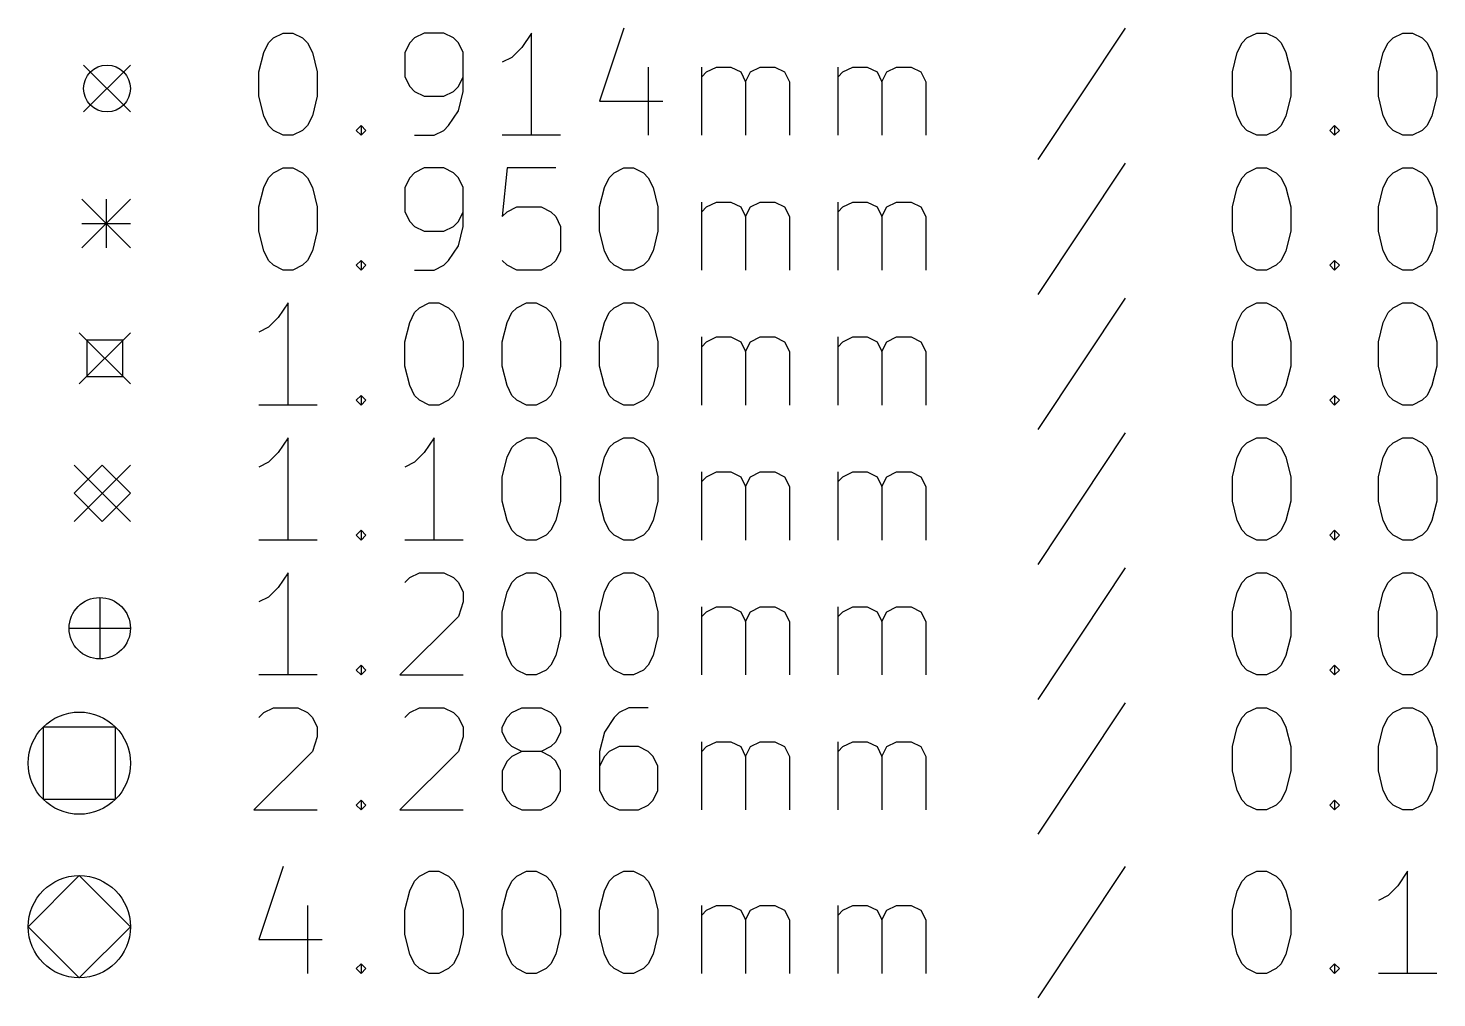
# Model space of a CAD drawing. Extents: x -2 to 158, y -158 to -1.
# Drawn here: x -2 to 25.56, y -37.39 to -18.42 of the extents above; entities that cross this region are included whole.
import ezdxf

# ---------------------------------------------------------------- set-up
doc = ezdxf.new("R2010")
doc.units = 0
doc.layers.add('BLACK', color=7, linetype='CONTINUOUS')

msp = doc.modelspace()

# ---------------------------------------------------------------- linework, layer by layer
at = {"layer": 'BLACK', "linetype": 'CONTINUOUS'}
for p, q in [((9.655387, -18.4196), (9.179197, -19.848171)), ((19.464912, -18.4196), (17.750627, -20.991028)), ((2.607768, -18.89579), (2.703006, -18.705314)), ((2.703006, -18.705314), (2.798244, -18.610076)), ((2.798244, -18.610076), (2.98872, -18.514838)), ((2.98872, -18.514838), (3.179197, -18.514838)), ((3.179197, -18.514838), (3.369673, -18.610076)), ((3.369673, -18.610076), (3.464911, -18.705314)), ((3.464911, -18.705314), (3.560149, -18.89579)), ((5.464911, -18.705314), (5.369673, -18.89579)), ((5.560149, -18.610076), (5.464911, -18.705314)), ((5.750625, -18.514838), (5.560149, -18.610076)), ((6.131578, -18.514838), (5.750625, -18.514838)), ((6.322054, -18.610076), (6.131578, -18.514838)), ((6.417292, -18.705314), (6.322054, -18.610076)), ((6.51253, -18.89579), (6.417292, -18.705314)), ((7.845863, -18.514838), (7.655387, -18.800552)), ((7.845863, -20.514838), (7.845863, -18.514838)), ((21.655389, -18.89579), (21.750627, -18.705314)), ((21.750627, -18.705314), (21.845865, -18.610076)), ((21.845865, -18.610076), (22.036341, -18.514838)), ((22.036341, -18.514838), (22.226818, -18.514838)), ((22.226818, -18.514838), (22.417294, -18.610076)), ((22.417294, -18.610076), (22.512532, -18.705314)), ((22.512532, -18.705314), (22.60777, -18.89579)), ((24.512532, -18.89579), (24.60777, -18.705314)), ((24.60777, -18.705314), (24.703008, -18.610076)), ((24.703008, -18.610076), (24.893484, -18.514838)), ((24.893484, -18.514838), (25.083961, -18.514838)), ((25.083961, -18.514838), (25.274437, -18.610076)), ((25.274437, -18.610076), (25.369675, -18.705314)), ((25.369675, -18.705314), (25.464913, -18.89579)), ((2.51253, -19.276742), (2.607768, -18.89579)), ((3.560149, -18.89579), (3.655387, -19.276742)), ((5.369673, -18.89579), (5.369673, -19.37198)), ((6.51253, -19.657695), (6.51253, -18.89579)), ((7.464911, -18.991028), (7.274435, -19.086266)), ((7.655387, -18.800552), (7.464911, -18.991028)), ((21.560151, -19.276742), (21.655389, -18.89579)), ((22.60777, -18.89579), (22.703008, -19.276742)), ((24.417294, -19.276742), (24.512532, -18.89579)), ((25.464913, -18.89579), (25.560151, -19.276742)), ((-0.9144, -19.1428), (0, -20.0572)), ((0, -19.1428), (-0.9144, -20.0572)), ((2.51253, -19.752933), (2.51253, -19.276742)), ((3.655387, -19.276742), (3.655387, -19.752933)), ((10.131578, -19.181504), (10.131578, -20.514838)), ((11.179197, -20.514838), (11.179197, -19.181504)), ((11.179197, -19.37198), (11.274435, -19.276742)), ((11.274435, -19.276742), (11.464911, -19.181504)), ((11.464911, -19.181504), (11.750626, -19.181504)), ((11.750626, -19.181504), (11.941102, -19.276742)), ((11.941102, -19.276742), (12.03634, -19.467219)), ((12.03634, -19.467219), (12.131578, -19.276742)), ((12.131578, -19.276742), (12.322054, -19.181504)), ((12.322054, -19.181504), (12.607768, -19.181504)), ((12.607768, -19.181504), (12.798245, -19.276742)), ((12.798245, -19.276742), (12.893483, -19.467219)), ((13.845864, -20.514838), (13.845864, -19.181504)), ((13.845864, -19.37198), (13.941102, -19.276742)), ((13.941102, -19.276742), (14.131578, -19.181504)), ((14.131578, -19.181504), (14.417293, -19.181504)), ((14.417293, -19.181504), (14.607769, -19.276742)), ((14.607769, -19.276742), (14.703007, -19.467219)), ((14.703007, -19.467219), (14.798245, -19.276742)), ((14.798245, -19.276742), (14.988721, -19.181504)), ((14.988721, -19.181504), (15.274435, -19.181504)), ((15.274435, -19.181504), (15.464912, -19.276742)), ((15.464912, -19.276742), (15.56015, -19.467219)), ((21.560151, -19.752933), (21.560151, -19.276742)), ((22.703008, -19.276742), (22.703008, -19.752933)), ((24.417294, -19.752933), (24.417294, -19.276742)), ((25.560151, -19.276742), (25.560151, -19.752933)), ((5.369673, -19.37198), (5.464911, -19.562457)), ((5.464911, -19.562457), (5.560149, -19.657695)), ((6.322054, -19.657695), (6.417292, -19.562457)), ((6.417292, -19.562457), (6.51253, -19.37198)), ((12.03634, -19.467219), (12.03634, -20.514838)), ((12.893483, -19.467219), (12.893483, -20.514838)), ((14.703007, -19.467219), (14.703007, -20.514838)), ((15.56015, -19.467219), (15.56015, -20.514838)), ((2.607768, -20.133885), (2.51253, -19.752933)), ((3.655387, -19.752933), (3.560149, -20.133885)), ((5.560149, -19.657695), (5.750625, -19.752933)), ((5.750625, -19.752933), (6.131578, -19.752933)), ((6.131578, -19.752933), (6.322054, -19.657695)), ((6.417292, -20.038647), (6.51253, -19.657695)), ((21.655389, -20.133885), (21.560151, -19.752933)), ((22.703008, -19.752933), (22.60777, -20.133885)), ((24.512532, -20.133885), (24.417294, -19.752933)), ((25.560151, -19.752933), (25.464913, -20.133885)), ((6.226816, -20.324361), (6.417292, -20.038647)), ((9.179197, -19.848171), (10.417292, -19.848171)), ((2.703006, -20.324361), (2.607768, -20.133885)), ((2.798244, -20.4196), (2.703006, -20.324361)), ((3.464911, -20.324361), (3.369673, -20.4196)), ((3.560149, -20.133885), (3.464911, -20.324361)), ((4.417292, -20.4196), (4.51253, -20.324361)), ((4.51253, -20.324361), (4.607768, -20.4196)), ((4.51253, -20.324361), (4.51253, -20.514838)), ((6.131578, -20.4196), (6.226816, -20.324361)), ((21.750627, -20.324361), (21.655389, -20.133885)), ((21.845865, -20.4196), (21.750627, -20.324361)), ((22.512532, -20.324361), (22.417294, -20.4196)), ((22.60777, -20.133885), (22.512532, -20.324361)), ((23.464913, -20.4196), (23.560151, -20.324361)), ((23.560151, -20.324361), (23.655389, -20.4196)), ((23.560151, -20.324361), (23.560151, -20.514838)), ((24.60777, -20.324361), (24.512532, -20.133885)), ((24.703008, -20.4196), (24.60777, -20.324361)), ((25.369675, -20.324361), (25.274437, -20.4196)), ((25.464913, -20.133885), (25.369675, -20.324361)), ((2.98872, -20.514838), (2.798244, -20.4196)), ((3.179197, -20.514838), (2.98872, -20.514838)), ((3.369673, -20.4196), (3.179197, -20.514838)), ((4.51253, -20.514838), (4.417292, -20.4196)), ((4.607768, -20.4196), (4.51253, -20.514838)), ((5.560149, -20.514838), (5.941101, -20.514838)), ((5.941101, -20.514838), (6.131578, -20.4196)), ((8.417292, -20.514838), (7.274435, -20.514838)), ((22.036341, -20.514838), (21.845865, -20.4196)), ((22.226818, -20.514838), (22.036341, -20.514838)), ((22.417294, -20.4196), (22.226818, -20.514838)), ((23.560151, -20.514838), (23.464913, -20.4196)), ((23.655389, -20.4196), (23.560151, -20.514838)), ((24.893484, -20.514838), (24.703008, -20.4196)), ((25.083961, -20.514838), (24.893484, -20.514838)), ((25.274437, -20.4196), (25.083961, -20.514838)), ((2.798244, -21.250076), (2.98872, -21.154838)), ((2.98872, -21.154838), (3.179197, -21.154838)), ((3.179197, -21.154838), (3.369673, -21.250076)), ((5.750625, -21.154838), (5.560149, -21.250076)), ((6.131578, -21.154838), (5.750625, -21.154838)), ((6.322054, -21.250076), (6.131578, -21.154838)), ((7.369673, -21.154838), (7.274435, -22.107219)), ((8.322054, -21.154838), (7.369673, -21.154838)), ((9.464911, -21.250076), (9.655387, -21.154838)), ((9.655387, -21.154838), (9.845864, -21.154838)), ((9.845864, -21.154838), (10.03634, -21.250076)), ((19.464912, -21.0596), (17.750627, -23.631028)), ((21.845865, -21.250076), (22.036341, -21.154838)), ((22.036341, -21.154838), (22.226818, -21.154838)), ((22.226818, -21.154838), (22.417294, -21.250076)), ((24.703008, -21.250076), (24.893484, -21.154838)), ((24.893484, -21.154838), (25.083961, -21.154838)), ((25.083961, -21.154838), (25.274437, -21.250076)), ((2.607768, -21.53579), (2.703006, -21.345314)), ((2.703006, -21.345314), (2.798244, -21.250076)), ((3.369673, -21.250076), (3.464911, -21.345314)), ((3.464911, -21.345314), (3.560149, -21.53579)), ((5.464911, -21.345314), (5.369673, -21.53579)), ((5.560149, -21.250076), (5.464911, -21.345314)), ((6.417292, -21.345314), (6.322054, -21.250076)), ((6.51253, -21.53579), (6.417292, -21.345314)), ((9.274435, -21.53579), (9.369673, -21.345314)), ((9.369673, -21.345314), (9.464911, -21.250076)), ((10.03634, -21.250076), (10.131578, -21.345314)), ((10.131578, -21.345314), (10.226816, -21.53579)), ((21.655389, -21.53579), (21.750627, -21.345314)), ((21.750627, -21.345314), (21.845865, -21.250076)), ((22.417294, -21.250076), (22.512532, -21.345314)), ((22.512532, -21.345314), (22.60777, -21.53579)), ((24.512532, -21.53579), (24.60777, -21.345314)), ((24.60777, -21.345314), (24.703008, -21.250076)), ((25.274437, -21.250076), (25.369675, -21.345314)), ((25.369675, -21.345314), (25.464913, -21.53579)), ((-0.95, -21.765), (0, -22.715)), ((0, -21.765), (-0.95, -22.715)), ((-0.475, -21.765), (-0.475, -22.715)), ((2.51253, -21.916742), (2.607768, -21.53579)), ((3.560149, -21.53579), (3.655387, -21.916742)), ((5.369673, -21.53579), (5.369673, -22.01198)), ((6.51253, -22.297695), (6.51253, -21.53579)), ((9.179197, -21.916742), (9.274435, -21.53579)), ((10.226816, -21.53579), (10.322054, -21.916742)), ((21.560151, -21.916742), (21.655389, -21.53579)), ((22.60777, -21.53579), (22.703008, -21.916742)), ((24.417294, -21.916742), (24.512532, -21.53579)), ((25.464913, -21.53579), (25.560151, -21.916742)), ((2.51253, -22.392933), (2.51253, -21.916742)), ((3.655387, -21.916742), (3.655387, -22.392933)), ((5.369673, -22.01198), (5.464911, -22.202457)), ((6.417292, -22.202457), (6.51253, -22.01198)), ((7.274435, -22.107219), (7.369673, -22.01198)), ((7.369673, -22.01198), (7.560149, -21.916742)), ((7.560149, -21.916742), (8.03634, -21.916742)), ((8.03634, -21.916742), (8.226816, -22.01198)), ((8.226816, -22.01198), (8.322054, -22.107219)), ((9.179197, -22.392933), (9.179197, -21.916742)), ((10.322054, -21.916742), (10.322054, -22.392933)), ((11.179197, -23.154838), (11.179197, -21.821504)), ((11.179197, -22.01198), (11.274435, -21.916742)), ((11.274435, -21.916742), (11.464911, -21.821504)), ((11.464911, -21.821504), (11.750626, -21.821504)), ((11.750626, -21.821504), (11.941102, -21.916742)), ((11.941102, -21.916742), (12.03634, -22.107219)), ((12.03634, -22.107219), (12.131578, -21.916742)), ((12.131578, -21.916742), (12.322054, -21.821504)), ((12.322054, -21.821504), (12.607768, -21.821504)), ((12.607768, -21.821504), (12.798245, -21.916742)), ((12.798245, -21.916742), (12.893483, -22.107219)), ((13.845864, -23.154838), (13.845864, -21.821504)), ((13.845864, -22.01198), (13.941102, -21.916742)), ((13.941102, -21.916742), (14.131578, -21.821504)), ((14.131578, -21.821504), (14.417293, -21.821504)), ((14.417293, -21.821504), (14.607769, -21.916742)), ((14.607769, -21.916742), (14.703007, -22.107219)), ((14.703007, -22.107219), (14.798245, -21.916742)), ((14.798245, -21.916742), (14.988721, -21.821504)), ((14.988721, -21.821504), (15.274435, -21.821504)), ((15.274435, -21.821504), (15.464912, -21.916742)), ((15.464912, -21.916742), (15.56015, -22.107219)), ((21.560151, -22.392933), (21.560151, -21.916742)), ((22.703008, -21.916742), (22.703008, -22.392933)), ((24.417294, -22.392933), (24.417294, -21.916742)), ((25.560151, -21.916742), (25.560151, -22.392933)), ((-0.95, -22.24), (0, -22.24)), ((5.464911, -22.202457), (5.560149, -22.297695)), ((5.560149, -22.297695), (5.750625, -22.392933)), ((6.131578, -22.392933), (6.322054, -22.297695)), ((6.322054, -22.297695), (6.417292, -22.202457)), ((6.417292, -22.678647), (6.51253, -22.297695)), ((8.322054, -22.107219), (8.417292, -22.297695)), ((8.417292, -22.297695), (8.417292, -22.773885)), ((12.03634, -22.107219), (12.03634, -23.154838)), ((12.893483, -22.107219), (12.893483, -23.154838)), ((14.703007, -22.107219), (14.703007, -23.154838)), ((15.56015, -22.107219), (15.56015, -23.154838)), ((2.607768, -22.773885), (2.51253, -22.392933)), ((3.655387, -22.392933), (3.560149, -22.773885)), ((5.750625, -22.392933), (6.131578, -22.392933)), ((9.274435, -22.773885), (9.179197, -22.392933)), ((10.322054, -22.392933), (10.226816, -22.773885)), ((21.655389, -22.773885), (21.560151, -22.392933)), ((22.703008, -22.392933), (22.60777, -22.773885)), ((24.512532, -22.773885), (24.417294, -22.392933)), ((25.560151, -22.392933), (25.464913, -22.773885)), ((2.703006, -22.964361), (2.607768, -22.773885)), ((3.560149, -22.773885), (3.464911, -22.964361)), ((6.226816, -22.964361), (6.417292, -22.678647)), ((8.417292, -22.773885), (8.322054, -22.964361)), ((9.369673, -22.964361), (9.274435, -22.773885)), ((10.226816, -22.773885), (10.131578, -22.964361)), ((21.750627, -22.964361), (21.655389, -22.773885)), ((22.60777, -22.773885), (22.512532, -22.964361)), ((24.60777, -22.964361), (24.512532, -22.773885)), ((25.464913, -22.773885), (25.369675, -22.964361)), ((2.798244, -23.0596), (2.703006, -22.964361)), ((2.98872, -23.154838), (2.798244, -23.0596)), ((3.369673, -23.0596), (3.179197, -23.154838)), ((3.464911, -22.964361), (3.369673, -23.0596)), ((4.417292, -23.0596), (4.51253, -22.964361)), ((4.51253, -23.154838), (4.417292, -23.0596)), ((4.51253, -22.964361), (4.607768, -23.0596)), ((4.51253, -22.964361), (4.51253, -23.154838)), ((4.607768, -23.0596), (4.51253, -23.154838)), ((5.941101, -23.154838), (6.131578, -23.0596)), ((6.131578, -23.0596), (6.226816, -22.964361)), ((7.369673, -23.0596), (7.274435, -22.964361)), ((7.560149, -23.154838), (7.369673, -23.0596)), ((8.226816, -23.0596), (8.03634, -23.154838)), ((8.322054, -22.964361), (8.226816, -23.0596)), ((9.464911, -23.0596), (9.369673, -22.964361)), ((9.655387, -23.154838), (9.464911, -23.0596)), ((10.03634, -23.0596), (9.845864, -23.154838)), ((10.131578, -22.964361), (10.03634, -23.0596)), ((21.845865, -23.0596), (21.750627, -22.964361)), ((22.036341, -23.154838), (21.845865, -23.0596)), ((22.417294, -23.0596), (22.226818, -23.154838)), ((22.512532, -22.964361), (22.417294, -23.0596)), ((23.464913, -23.0596), (23.560151, -22.964361)), ((23.560151, -23.154838), (23.464913, -23.0596)), ((23.560151, -22.964361), (23.655389, -23.0596)), ((23.560151, -22.964361), (23.560151, -23.154838)), ((23.655389, -23.0596), (23.560151, -23.154838)), ((24.703008, -23.0596), (24.60777, -22.964361)), ((24.893484, -23.154838), (24.703008, -23.0596)), ((25.274437, -23.0596), (25.083961, -23.154838)), ((25.369675, -22.964361), (25.274437, -23.0596)), ((3.179197, -23.154838), (2.98872, -23.154838)), ((5.560149, -23.154838), (5.941101, -23.154838)), ((8.03634, -23.154838), (7.560149, -23.154838)), ((9.845864, -23.154838), (9.655387, -23.154838)), ((22.226818, -23.154838), (22.036341, -23.154838)), ((25.083961, -23.154838), (24.893484, -23.154838)), ((19.464912, -23.6996), (17.750627, -26.271028)), ((3.083958, -23.794838), (2.893482, -24.080552)), ((3.083958, -25.794838), (3.083958, -23.794838)), ((5.560149, -23.985314), (5.655387, -23.890076)), ((5.655387, -23.890076), (5.845863, -23.794838)), ((5.845863, -23.794838), (6.03634, -23.794838)), ((6.03634, -23.794838), (6.226816, -23.890076)), ((6.226816, -23.890076), (6.322054, -23.985314)), ((7.464911, -23.985314), (7.560149, -23.890076)), ((7.560149, -23.890076), (7.750625, -23.794838)), ((7.750625, -23.794838), (7.941102, -23.794838)), ((7.941102, -23.794838), (8.131578, -23.890076)), ((8.131578, -23.890076), (8.226816, -23.985314)), ((9.369673, -23.985314), (9.464911, -23.890076)), ((9.464911, -23.890076), (9.655387, -23.794838)), ((9.655387, -23.794838), (9.845864, -23.794838)), ((9.845864, -23.794838), (10.03634, -23.890076)), ((10.03634, -23.890076), (10.131578, -23.985314)), ((21.750627, -23.985314), (21.845865, -23.890076)), ((21.845865, -23.890076), (22.036341, -23.794838)), ((22.036341, -23.794838), (22.226818, -23.794838)), ((22.226818, -23.794838), (22.417294, -23.890076)), ((22.417294, -23.890076), (22.512532, -23.985314)), ((24.60777, -23.985314), (24.703008, -23.890076)), ((24.703008, -23.890076), (24.893484, -23.794838)), ((24.893484, -23.794838), (25.083961, -23.794838)), ((25.083961, -23.794838), (25.274437, -23.890076)), ((25.274437, -23.890076), (25.369675, -23.985314)), ((2.893482, -24.080552), (2.703006, -24.271028)), ((5.369673, -24.556742), (5.464911, -24.17579)), ((5.464911, -24.17579), (5.560149, -23.985314)), ((6.322054, -23.985314), (6.417292, -24.17579)), ((6.417292, -24.17579), (6.51253, -24.556742)), ((7.274435, -24.556742), (7.369673, -24.17579)), ((7.369673, -24.17579), (7.464911, -23.985314)), ((8.226816, -23.985314), (8.322054, -24.17579)), ((8.322054, -24.17579), (8.417292, -24.556742)), ((9.179197, -24.556742), (9.274435, -24.17579)), ((9.274435, -24.17579), (9.369673, -23.985314)), ((10.131578, -23.985314), (10.226816, -24.17579)), ((10.226816, -24.17579), (10.322054, -24.556742)), ((21.560151, -24.556742), (21.655389, -24.17579)), ((21.655389, -24.17579), (21.750627, -23.985314)), ((22.512532, -23.985314), (22.60777, -24.17579)), ((22.60777, -24.17579), (22.703008, -24.556742)), ((24.417294, -24.556742), (24.512532, -24.17579)), ((24.512532, -24.17579), (24.60777, -23.985314)), ((25.369675, -23.985314), (25.464913, -24.17579)), ((25.464913, -24.17579), (25.560151, -24.556742)), ((-1, -24.38), (0, -25.38)), ((0, -24.38), (-1, -25.38)), ((-0.146443, -24.526443), (-0.853557, -24.526443)), ((-0.853557, -24.526443), (-0.853557, -25.233557)), ((-0.146443, -25.233557), (-0.146443, -24.526443)), ((2.703006, -24.271028), (2.51253, -24.366266)), ((11.179197, -25.794838), (11.179197, -24.461504)), ((11.274435, -24.556742), (11.464911, -24.461504)), ((11.464911, -24.461504), (11.750626, -24.461504)), ((11.750626, -24.461504), (11.941102, -24.556742)), ((12.131578, -24.556742), (12.322054, -24.461504)), ((12.322054, -24.461504), (12.607768, -24.461504)), ((12.607768, -24.461504), (12.798245, -24.556742)), ((13.845864, -25.794838), (13.845864, -24.461504)), ((13.941102, -24.556742), (14.131578, -24.461504)), ((14.131578, -24.461504), (14.417293, -24.461504)), ((14.417293, -24.461504), (14.607769, -24.556742)), ((14.798245, -24.556742), (14.988721, -24.461504)), ((14.988721, -24.461504), (15.274435, -24.461504)), ((15.274435, -24.461504), (15.464912, -24.556742)), ((5.369673, -25.032933), (5.369673, -24.556742)), ((6.51253, -24.556742), (6.51253, -25.032933)), ((7.274435, -25.032933), (7.274435, -24.556742)), ((8.417292, -24.556742), (8.417292, -25.032933)), ((9.179197, -25.032933), (9.179197, -24.556742)), ((10.322054, -24.556742), (10.322054, -25.032933)), ((11.179197, -24.65198), (11.274435, -24.556742)), ((11.941102, -24.556742), (12.03634, -24.747219)), ((12.03634, -24.747219), (12.131578, -24.556742)), ((12.03634, -24.747219), (12.03634, -25.794838)), ((12.798245, -24.556742), (12.893483, -24.747219)), ((12.893483, -24.747219), (12.893483, -25.794838)), ((13.845864, -24.65198), (13.941102, -24.556742)), ((14.607769, -24.556742), (14.703007, -24.747219)), ((14.703007, -24.747219), (14.798245, -24.556742)), ((14.703007, -24.747219), (14.703007, -25.794838)), ((15.464912, -24.556742), (15.56015, -24.747219)), ((15.56015, -24.747219), (15.56015, -25.794838)), ((21.560151, -25.032933), (21.560151, -24.556742)), ((22.703008, -24.556742), (22.703008, -25.032933)), ((24.417294, -25.032933), (24.417294, -24.556742)), ((25.560151, -24.556742), (25.560151, -25.032933)), ((5.464911, -25.413885), (5.369673, -25.032933)), ((6.51253, -25.032933), (6.417292, -25.413885)), ((7.369673, -25.413885), (7.274435, -25.032933)), ((8.417292, -25.032933), (8.322054, -25.413885)), ((9.274435, -25.413885), (9.179197, -25.032933)), ((10.322054, -25.032933), (10.226816, -25.413885)), ((21.655389, -25.413885), (21.560151, -25.032933)), ((22.703008, -25.032933), (22.60777, -25.413885)), ((24.512532, -25.413885), (24.417294, -25.032933)), ((25.560151, -25.032933), (25.464913, -25.413885)), ((-0.853557, -25.233557), (-0.146443, -25.233557)), ((4.417292, -25.6996), (4.51253, -25.604361)), ((4.51253, -25.604361), (4.607768, -25.6996)), ((4.51253, -25.604361), (4.51253, -25.794838)), ((5.560149, -25.604361), (5.464911, -25.413885)), ((5.655387, -25.6996), (5.560149, -25.604361)), ((6.322054, -25.604361), (6.226816, -25.6996)), ((6.417292, -25.413885), (6.322054, -25.604361)), ((7.464911, -25.604361), (7.369673, -25.413885)), ((7.560149, -25.6996), (7.464911, -25.604361)), ((8.226816, -25.604361), (8.131578, -25.6996)), ((8.322054, -25.413885), (8.226816, -25.604361)), ((9.369673, -25.604361), (9.274435, -25.413885)), ((9.464911, -25.6996), (9.369673, -25.604361)), ((10.131578, -25.604361), (10.03634, -25.6996)), ((10.226816, -25.413885), (10.131578, -25.604361)), ((21.750627, -25.604361), (21.655389, -25.413885)), ((21.845865, -25.6996), (21.750627, -25.604361)), ((22.512532, -25.604361), (22.417294, -25.6996)), ((22.60777, -25.413885), (22.512532, -25.604361)), ((23.464913, -25.6996), (23.560151, -25.604361)), ((23.560151, -25.604361), (23.655389, -25.6996)), ((23.560151, -25.604361), (23.560151, -25.794838)), ((24.60777, -25.604361), (24.512532, -25.413885)), ((24.703008, -25.6996), (24.60777, -25.604361)), ((25.369675, -25.604361), (25.274437, -25.6996)), ((25.464913, -25.413885), (25.369675, -25.604361)), ((3.655387, -25.794838), (2.51253, -25.794838)), ((4.51253, -25.794838), (4.417292, -25.6996)), ((4.607768, -25.6996), (4.51253, -25.794838)), ((5.845863, -25.794838), (5.655387, -25.6996)), ((6.03634, -25.794838), (5.845863, -25.794838)), ((6.226816, -25.6996), (6.03634, -25.794838)), ((7.750625, -25.794838), (7.560149, -25.6996)), ((7.941102, -25.794838), (7.750625, -25.794838)), ((8.131578, -25.6996), (7.941102, -25.794838)), ((9.655387, -25.794838), (9.464911, -25.6996)), ((9.845864, -25.794838), (9.655387, -25.794838)), ((10.03634, -25.6996), (9.845864, -25.794838)), ((22.036341, -25.794838), (21.845865, -25.6996)), ((22.226818, -25.794838), (22.036341, -25.794838)), ((22.417294, -25.6996), (22.226818, -25.794838)), ((23.560151, -25.794838), (23.464913, -25.6996)), ((23.655389, -25.6996), (23.560151, -25.794838)), ((24.893484, -25.794838), (24.703008, -25.6996)), ((25.083961, -25.794838), (24.893484, -25.794838)), ((25.274437, -25.6996), (25.083961, -25.794838)), ((3.083958, -26.434838), (2.893482, -26.720552)), ((3.083958, -28.434838), (3.083958, -26.434838)), ((5.941101, -26.434838), (5.750625, -26.720552)), ((5.941101, -28.434838), (5.941101, -26.434838)), ((7.560149, -26.530076), (7.750625, -26.434838)), ((7.750625, -26.434838), (7.941102, -26.434838)), ((7.941102, -26.434838), (8.131578, -26.530076)), ((9.464911, -26.530076), (9.655387, -26.434838)), ((9.655387, -26.434838), (9.845864, -26.434838)), ((9.845864, -26.434838), (10.03634, -26.530076)), ((19.464912, -26.3396), (17.750627, -28.911028)), ((21.845865, -26.530076), (22.036341, -26.434838)), ((22.036341, -26.434838), (22.226818, -26.434838)), ((22.226818, -26.434838), (22.417294, -26.530076)), ((24.703008, -26.530076), (24.893484, -26.434838)), ((24.893484, -26.434838), (25.083961, -26.434838)), ((25.083961, -26.434838), (25.274437, -26.530076)), ((2.893482, -26.720552), (2.703006, -26.911028)), ((5.750625, -26.720552), (5.560149, -26.911028)), ((7.369673, -26.81579), (7.464911, -26.625314)), ((7.464911, -26.625314), (7.560149, -26.530076)), ((8.131578, -26.530076), (8.226816, -26.625314)), ((8.226816, -26.625314), (8.322054, -26.81579)), ((9.274435, -26.81579), (9.369673, -26.625314)), ((9.369673, -26.625314), (9.464911, -26.530076)), ((10.03634, -26.530076), (10.131578, -26.625314)), ((10.131578, -26.625314), (10.226816, -26.81579)), ((21.655389, -26.81579), (21.750627, -26.625314)), ((21.750627, -26.625314), (21.845865, -26.530076)), ((22.417294, -26.530076), (22.512532, -26.625314)), ((22.512532, -26.625314), (22.60777, -26.81579)), ((24.512532, -26.81579), (24.60777, -26.625314)), ((24.60777, -26.625314), (24.703008, -26.530076)), ((25.274437, -26.530076), (25.369675, -26.625314)), ((25.369675, -26.625314), (25.464913, -26.81579)), ((-1.1, -26.97), (0, -28.07)), ((0, -26.97), (-1.1, -28.07)), ((-0.55, -26.97), (-1.1, -27.52)), ((0, -27.52), (-0.55, -26.97)), ((2.703006, -26.911028), (2.51253, -27.006266)), ((5.560149, -26.911028), (5.369673, -27.006266)), ((7.274435, -27.196742), (7.369673, -26.81579)), ((8.322054, -26.81579), (8.417292, -27.196742)), ((9.179197, -27.196742), (9.274435, -26.81579)), ((10.226816, -26.81579), (10.322054, -27.196742)), ((21.560151, -27.196742), (21.655389, -26.81579)), ((22.60777, -26.81579), (22.703008, -27.196742)), ((24.417294, -27.196742), (24.512532, -26.81579)), ((25.464913, -26.81579), (25.560151, -27.196742)), ((7.274435, -27.672933), (7.274435, -27.196742)), ((8.417292, -27.196742), (8.417292, -27.672933)), ((9.179197, -27.672933), (9.179197, -27.196742)), ((10.322054, -27.196742), (10.322054, -27.672933)), ((11.179197, -28.434838), (11.179197, -27.101504)), ((11.179197, -27.29198), (11.274435, -27.196742)), ((11.274435, -27.196742), (11.464911, -27.101504)), ((11.464911, -27.101504), (11.750626, -27.101504)), ((11.750626, -27.101504), (11.941102, -27.196742)), ((11.941102, -27.196742), (12.03634, -27.387219)), ((12.03634, -27.387219), (12.131578, -27.196742)), ((12.131578, -27.196742), (12.322054, -27.101504)), ((12.322054, -27.101504), (12.607768, -27.101504)), ((12.607768, -27.101504), (12.798245, -27.196742)), ((12.798245, -27.196742), (12.893483, -27.387219)), ((13.845864, -28.434838), (13.845864, -27.101504)), ((13.845864, -27.29198), (13.941102, -27.196742)), ((13.941102, -27.196742), (14.131578, -27.101504)), ((14.131578, -27.101504), (14.417293, -27.101504)), ((14.417293, -27.101504), (14.607769, -27.196742)), ((14.607769, -27.196742), (14.703007, -27.387219)), ((14.703007, -27.387219), (14.798245, -27.196742)), ((14.798245, -27.196742), (14.988721, -27.101504)), ((14.988721, -27.101504), (15.274435, -27.101504)), ((15.274435, -27.101504), (15.464912, -27.196742)), ((15.464912, -27.196742), (15.56015, -27.387219)), ((21.560151, -27.672933), (21.560151, -27.196742)), ((22.703008, -27.196742), (22.703008, -27.672933)), ((24.417294, -27.672933), (24.417294, -27.196742)), ((25.560151, -27.196742), (25.560151, -27.672933)), ((-1.1, -27.52), (-0.55, -28.07)), ((-0.55, -28.07), (0, -27.52)), ((12.03634, -27.387219), (12.03634, -28.434838)), ((12.893483, -27.387219), (12.893483, -28.434838)), ((14.703007, -27.387219), (14.703007, -28.434838)), ((15.56015, -27.387219), (15.56015, -28.434838)), ((7.369673, -28.053885), (7.274435, -27.672933)), ((8.417292, -27.672933), (8.322054, -28.053885)), ((9.274435, -28.053885), (9.179197, -27.672933)), ((10.322054, -27.672933), (10.226816, -28.053885)), ((21.655389, -28.053885), (21.560151, -27.672933)), ((22.703008, -27.672933), (22.60777, -28.053885)), ((24.512532, -28.053885), (24.417294, -27.672933)), ((25.560151, -27.672933), (25.464913, -28.053885)), ((7.464911, -28.244361), (7.369673, -28.053885)), ((8.322054, -28.053885), (8.226816, -28.244361)), ((9.369673, -28.244361), (9.274435, -28.053885)), ((10.226816, -28.053885), (10.131578, -28.244361)), ((21.750627, -28.244361), (21.655389, -28.053885)), ((22.60777, -28.053885), (22.512532, -28.244361)), ((24.60777, -28.244361), (24.512532, -28.053885)), ((25.464913, -28.053885), (25.369675, -28.244361)), ((4.417292, -28.3396), (4.51253, -28.244361)), ((4.51253, -28.434838), (4.417292, -28.3396)), ((4.51253, -28.244361), (4.607768, -28.3396)), ((4.51253, -28.244361), (4.51253, -28.434838)), ((4.607768, -28.3396), (4.51253, -28.434838)), ((7.560149, -28.3396), (7.464911, -28.244361)), ((7.750625, -28.434838), (7.560149, -28.3396)), ((8.131578, -28.3396), (7.941102, -28.434838)), ((8.226816, -28.244361), (8.131578, -28.3396)), ((9.464911, -28.3396), (9.369673, -28.244361)), ((9.655387, -28.434838), (9.464911, -28.3396)), ((10.03634, -28.3396), (9.845864, -28.434838)), ((10.131578, -28.244361), (10.03634, -28.3396)), ((21.845865, -28.3396), (21.750627, -28.244361)), ((22.036341, -28.434838), (21.845865, -28.3396)), ((22.417294, -28.3396), (22.226818, -28.434838)), ((22.512532, -28.244361), (22.417294, -28.3396)), ((23.464913, -28.3396), (23.560151, -28.244361)), ((23.560151, -28.434838), (23.464913, -28.3396)), ((23.560151, -28.244361), (23.655389, -28.3396)), ((23.560151, -28.244361), (23.560151, -28.434838)), ((23.655389, -28.3396), (23.560151, -28.434838)), ((24.703008, -28.3396), (24.60777, -28.244361)), ((24.893484, -28.434838), (24.703008, -28.3396)), ((25.274437, -28.3396), (25.083961, -28.434838)), ((25.369675, -28.244361), (25.274437, -28.3396)), ((3.655387, -28.434838), (2.51253, -28.434838)), ((6.51253, -28.434838), (5.369673, -28.434838)), ((7.941102, -28.434838), (7.750625, -28.434838)), ((9.845864, -28.434838), (9.655387, -28.434838)), ((22.226818, -28.434838), (22.036341, -28.434838)), ((25.083961, -28.434838), (24.893484, -28.434838)), ((3.083958, -29.074838), (2.893482, -29.360552)), ((3.083958, -31.074838), (3.083958, -29.074838)), ((5.369673, -29.265314), (5.464911, -29.170076)), ((5.464911, -29.170076), (5.655387, -29.074838)), ((5.655387, -29.074838), (6.131578, -29.074838)), ((6.131578, -29.074838), (6.322054, -29.170076)), ((6.322054, -29.170076), (6.417292, -29.265314)), ((7.464911, -29.265314), (7.560149, -29.170076)), ((7.560149, -29.170076), (7.750625, -29.074838)), ((7.750625, -29.074838), (7.941102, -29.074838)), ((7.941102, -29.074838), (8.131578, -29.170076)), ((8.131578, -29.170076), (8.226816, -29.265314)), ((9.369673, -29.265314), (9.464911, -29.170076)), ((9.464911, -29.170076), (9.655387, -29.074838)), ((9.655387, -29.074838), (9.845864, -29.074838)), ((9.845864, -29.074838), (10.03634, -29.170076)), ((10.03634, -29.170076), (10.131578, -29.265314)), ((19.464912, -28.9796), (17.750627, -31.551028)), ((21.750627, -29.265314), (21.845865, -29.170076)), ((21.845865, -29.170076), (22.036341, -29.074838)), ((22.036341, -29.074838), (22.226818, -29.074838)), ((22.226818, -29.074838), (22.417294, -29.170076)), ((22.417294, -29.170076), (22.512532, -29.265314)), ((24.60777, -29.265314), (24.703008, -29.170076)), ((24.703008, -29.170076), (24.893484, -29.074838)), ((24.893484, -29.074838), (25.083961, -29.074838)), ((25.083961, -29.074838), (25.274437, -29.170076)), ((25.274437, -29.170076), (25.369675, -29.265314)), ((2.893482, -29.360552), (2.703006, -29.551028)), ((6.417292, -29.265314), (6.51253, -29.45579)), ((6.51253, -29.45579), (6.51253, -29.646266)), ((7.274435, -29.836742), (7.369673, -29.45579)), ((7.369673, -29.45579), (7.464911, -29.265314)), ((8.226816, -29.265314), (8.322054, -29.45579)), ((8.322054, -29.45579), (8.417292, -29.836742)), ((9.179197, -29.836742), (9.274435, -29.45579)), ((9.274435, -29.45579), (9.369673, -29.265314)), ((10.131578, -29.265314), (10.226816, -29.45579)), ((10.226816, -29.45579), (10.322054, -29.836742)), ((21.560151, -29.836742), (21.655389, -29.45579)), ((21.655389, -29.45579), (21.750627, -29.265314)), ((22.512532, -29.265314), (22.60777, -29.45579)), ((22.60777, -29.45579), (22.703008, -29.836742)), ((24.417294, -29.836742), (24.512532, -29.45579)), ((24.512532, -29.45579), (24.60777, -29.265314)), ((25.369675, -29.265314), (25.464913, -29.45579)), ((25.464913, -29.45579), (25.560151, -29.836742)), ((-0.6, -29.56), (-0.6, -30.76)), ((2.703006, -29.551028), (2.51253, -29.646266)), ((6.51253, -29.646266), (6.417292, -29.93198)), ((11.179197, -31.074838), (11.179197, -29.741504)), ((11.274435, -29.836742), (11.464911, -29.741504)), ((11.464911, -29.741504), (11.750626, -29.741504)), ((11.750626, -29.741504), (11.941102, -29.836742)), ((12.131578, -29.836742), (12.322054, -29.741504)), ((12.322054, -29.741504), (12.607768, -29.741504)), ((12.607768, -29.741504), (12.798245, -29.836742)), ((13.845864, -31.074838), (13.845864, -29.741504)), ((13.941102, -29.836742), (14.131578, -29.741504)), ((14.131578, -29.741504), (14.417293, -29.741504)), ((14.417293, -29.741504), (14.607769, -29.836742)), ((14.798245, -29.836742), (14.988721, -29.741504)), ((14.988721, -29.741504), (15.274435, -29.741504)), ((15.274435, -29.741504), (15.464912, -29.836742)), ((6.417292, -29.93198), (5.274435, -31.074838)), ((7.274435, -30.312933), (7.274435, -29.836742)), ((8.417292, -29.836742), (8.417292, -30.312933)), ((9.179197, -30.312933), (9.179197, -29.836742)), ((10.322054, -29.836742), (10.322054, -30.312933)), ((11.179197, -29.93198), (11.274435, -29.836742)), ((11.941102, -29.836742), (12.03634, -30.027219)), ((12.03634, -30.027219), (12.131578, -29.836742)), ((12.03634, -30.027219), (12.03634, -31.074838)), ((12.798245, -29.836742), (12.893483, -30.027219)), ((12.893483, -30.027219), (12.893483, -31.074838)), ((13.845864, -29.93198), (13.941102, -29.836742)), ((14.607769, -29.836742), (14.703007, -30.027219)), ((14.703007, -30.027219), (14.798245, -29.836742)), ((14.703007, -30.027219), (14.703007, -31.074838)), ((15.464912, -29.836742), (15.56015, -30.027219)), ((15.56015, -30.027219), (15.56015, -31.074838)), ((21.560151, -30.312933), (21.560151, -29.836742)), ((22.703008, -29.836742), (22.703008, -30.312933)), ((24.417294, -30.312933), (24.417294, -29.836742)), ((25.560151, -29.836742), (25.560151, -30.312933)), ((-1.2, -30.16), (0, -30.16)), ((7.369673, -30.693885), (7.274435, -30.312933)), ((8.417292, -30.312933), (8.322054, -30.693885)), ((9.274435, -30.693885), (9.179197, -30.312933)), ((10.322054, -30.312933), (10.226816, -30.693885)), ((21.655389, -30.693885), (21.560151, -30.312933)), ((22.703008, -30.312933), (22.60777, -30.693885)), ((24.512532, -30.693885), (24.417294, -30.312933)), ((25.560151, -30.312933), (25.464913, -30.693885)), ((7.464911, -30.884361), (7.369673, -30.693885)), ((8.322054, -30.693885), (8.226816, -30.884361)), ((9.369673, -30.884361), (9.274435, -30.693885)), ((10.226816, -30.693885), (10.131578, -30.884361)), ((21.750627, -30.884361), (21.655389, -30.693885)), ((22.60777, -30.693885), (22.512532, -30.884361)), ((24.60777, -30.884361), (24.512532, -30.693885)), ((25.464913, -30.693885), (25.369675, -30.884361)), ((3.655387, -31.074838), (2.51253, -31.074838)), ((4.417292, -30.9796), (4.51253, -30.884361)), ((4.51253, -31.074838), (4.417292, -30.9796)), ((4.51253, -30.884361), (4.607768, -30.9796)), ((4.51253, -30.884361), (4.51253, -31.074838)), ((4.607768, -30.9796), (4.51253, -31.074838)), ((5.274435, -31.074838), (6.51253, -31.074838)), ((7.560149, -30.9796), (7.464911, -30.884361)), ((7.750625, -31.074838), (7.560149, -30.9796)), ((7.941102, -31.074838), (7.750625, -31.074838)), ((8.131578, -30.9796), (7.941102, -31.074838)), ((8.226816, -30.884361), (8.131578, -30.9796)), ((9.464911, -30.9796), (9.369673, -30.884361)), ((9.655387, -31.074838), (9.464911, -30.9796)), ((9.845864, -31.074838), (9.655387, -31.074838)), ((10.03634, -30.9796), (9.845864, -31.074838)), ((10.131578, -30.884361), (10.03634, -30.9796)), ((21.845865, -30.9796), (21.750627, -30.884361)), ((22.036341, -31.074838), (21.845865, -30.9796)), ((22.226818, -31.074838), (22.036341, -31.074838)), ((22.417294, -30.9796), (22.226818, -31.074838)), ((22.512532, -30.884361), (22.417294, -30.9796)), ((23.464913, -30.9796), (23.560151, -30.884361)), ((23.560151, -31.074838), (23.464913, -30.9796)), ((23.560151, -30.884361), (23.655389, -30.9796)), ((23.560151, -30.884361), (23.560151, -31.074838)), ((23.655389, -30.9796), (23.560151, -31.074838)), ((24.703008, -30.9796), (24.60777, -30.884361)), ((24.893484, -31.074838), (24.703008, -30.9796)), ((25.083961, -31.074838), (24.893484, -31.074838)), ((25.274437, -30.9796), (25.083961, -31.074838)), ((25.369675, -30.884361), (25.274437, -30.9796)), ((19.464912, -31.6196), (17.750627, -34.191028)), ((2.51253, -31.905314), (2.607768, -31.810076)), ((2.607768, -31.810076), (2.798244, -31.714838)), ((2.798244, -31.714838), (3.274435, -31.714838)), ((3.274435, -31.714838), (3.464911, -31.810076)), ((3.464911, -31.810076), (3.560149, -31.905314)), ((3.560149, -31.905314), (3.655387, -32.09579)), ((5.369673, -31.905314), (5.464911, -31.810076)), ((5.464911, -31.810076), (5.655387, -31.714838)), ((5.655387, -31.714838), (6.131578, -31.714838)), ((6.131578, -31.714838), (6.322054, -31.810076)), ((6.322054, -31.810076), (6.417292, -31.905314)), ((6.417292, -31.905314), (6.51253, -32.09579)), ((7.274435, -32.09579), (7.369673, -31.905314)), ((7.369673, -31.905314), (7.464911, -31.810076)), ((7.464911, -31.810076), (7.655387, -31.714838)), ((7.655387, -31.714838), (8.03634, -31.714838)), ((8.03634, -31.714838), (8.226816, -31.810076)), ((8.226816, -31.810076), (8.322054, -31.905314)), ((8.322054, -31.905314), (8.417292, -32.09579)), ((9.464911, -31.905314), (9.274435, -32.191028)), ((9.560149, -31.810076), (9.464911, -31.905314)), ((9.750625, -31.714838), (9.560149, -31.810076)), ((10.131578, -31.714838), (9.750625, -31.714838)), ((21.655389, -32.09579), (21.750627, -31.905314)), ((21.750627, -31.905314), (21.845865, -31.810076)), ((21.845865, -31.810076), (22.036341, -31.714838)), ((22.036341, -31.714838), (22.226818, -31.714838)), ((22.226818, -31.714838), (22.417294, -31.810076)), ((22.417294, -31.810076), (22.512532, -31.905314)), ((22.512532, -31.905314), (22.60777, -32.09579)), ((24.512532, -32.09579), (24.60777, -31.905314)), ((24.60777, -31.905314), (24.703008, -31.810076)), ((24.703008, -31.810076), (24.893484, -31.714838)), ((24.893484, -31.714838), (25.083961, -31.714838)), ((25.083961, -31.714838), (25.274437, -31.810076)), ((25.274437, -31.810076), (25.369675, -31.905314)), ((25.369675, -31.905314), (25.464913, -32.09579)), ((-0.292886, -32.092886), (-1.707114, -32.092886)), ((-1.707114, -32.092886), (-1.707114, -33.507114)), ((-0.292886, -33.507114), (-0.292886, -32.092886)), ((3.655387, -32.09579), (3.655387, -32.286266)), ((6.51253, -32.09579), (6.51253, -32.286266)), ((7.274435, -32.191028), (7.274435, -32.09579)), ((7.369673, -32.381504), (7.274435, -32.191028)), ((8.417292, -32.191028), (8.322054, -32.381504)), ((8.417292, -32.09579), (8.417292, -32.191028)), ((9.274435, -32.191028), (9.179197, -32.57198)), ((21.560151, -32.476742), (21.655389, -32.09579)), ((22.60777, -32.09579), (22.703008, -32.476742)), ((24.417294, -32.476742), (24.512532, -32.09579)), ((25.464913, -32.09579), (25.560151, -32.476742)), ((3.655387, -32.286266), (3.560149, -32.57198)), ((6.51253, -32.286266), (6.417292, -32.57198)), ((7.464911, -32.476742), (7.369673, -32.381504)), ((7.655387, -32.57198), (7.464911, -32.476742)), ((8.226816, -32.476742), (8.03634, -32.57198)), ((8.322054, -32.381504), (8.226816, -32.476742)), ((9.560149, -32.476742), (9.369673, -32.57198)), ((9.941102, -32.476742), (9.560149, -32.476742)), ((10.131578, -32.57198), (9.941102, -32.476742)), ((11.179197, -33.714838), (11.179197, -32.381504)), ((11.179197, -32.57198), (11.274435, -32.476742)), ((11.274435, -32.476742), (11.464911, -32.381504)), ((11.464911, -32.381504), (11.750626, -32.381504)), ((11.750626, -32.381504), (11.941102, -32.476742)), ((11.941102, -32.476742), (12.03634, -32.667219)), ((12.03634, -32.667219), (12.131578, -32.476742)), ((12.131578, -32.476742), (12.322054, -32.381504)), ((12.322054, -32.381504), (12.607768, -32.381504)), ((12.607768, -32.381504), (12.798245, -32.476742)), ((12.798245, -32.476742), (12.893483, -32.667219)), ((13.845864, -33.714838), (13.845864, -32.381504)), ((13.845864, -32.57198), (13.941102, -32.476742)), ((13.941102, -32.476742), (14.131578, -32.381504)), ((14.131578, -32.381504), (14.417293, -32.381504)), ((14.417293, -32.381504), (14.607769, -32.476742)), ((14.607769, -32.476742), (14.703007, -32.667219)), ((14.703007, -32.667219), (14.798245, -32.476742)), ((14.798245, -32.476742), (14.988721, -32.381504)), ((14.988721, -32.381504), (15.274435, -32.381504)), ((15.274435, -32.381504), (15.464912, -32.476742)), ((15.464912, -32.476742), (15.56015, -32.667219)), ((21.560151, -32.952933), (21.560151, -32.476742)), ((22.703008, -32.476742), (22.703008, -32.952933)), ((24.417294, -32.952933), (24.417294, -32.476742)), ((25.560151, -32.476742), (25.560151, -32.952933)), ((3.560149, -32.57198), (2.417292, -33.714838)), ((6.417292, -32.57198), (5.274435, -33.714838)), ((7.369673, -32.762457), (7.274435, -32.952933)), ((7.464911, -32.667219), (7.369673, -32.762457)), ((7.655387, -32.57198), (7.464911, -32.667219)), ((8.03634, -32.57198), (7.655387, -32.57198)), ((8.226816, -32.667219), (8.03634, -32.57198)), ((8.322054, -32.762457), (8.226816, -32.667219)), ((8.417292, -32.952933), (8.322054, -32.762457)), ((9.179197, -32.57198), (9.179197, -33.333885)), ((9.274435, -32.667219), (9.179197, -32.857695)), ((9.369673, -32.57198), (9.274435, -32.667219)), ((10.226816, -32.667219), (10.131578, -32.57198)), ((10.322054, -32.857695), (10.226816, -32.667219)), ((12.03634, -32.667219), (12.03634, -33.714838)), ((12.893483, -32.667219), (12.893483, -33.714838)), ((14.703007, -32.667219), (14.703007, -33.714838)), ((15.56015, -32.667219), (15.56015, -33.714838)), ((7.274435, -32.952933), (7.274435, -33.333885)), ((8.417292, -33.333885), (8.417292, -32.952933)), ((10.322054, -33.333885), (10.322054, -32.857695)), ((21.655389, -33.333885), (21.560151, -32.952933)), ((22.703008, -32.952933), (22.60777, -33.333885)), ((24.512532, -33.333885), (24.417294, -32.952933)), ((25.560151, -32.952933), (25.464913, -33.333885)), ((7.274435, -33.333885), (7.369673, -33.524361)), ((8.322054, -33.524361), (8.417292, -33.333885)), ((9.179197, -33.333885), (9.274435, -33.524361)), ((10.226816, -33.524361), (10.322054, -33.333885)), ((21.750627, -33.524361), (21.655389, -33.333885)), ((22.60777, -33.333885), (22.512532, -33.524361)), ((24.60777, -33.524361), (24.512532, -33.333885)), ((25.464913, -33.333885), (25.369675, -33.524361)), ((-1.707114, -33.507114), (-0.292886, -33.507114)), ((4.417292, -33.6196), (4.51253, -33.524361)), ((4.51253, -33.714838), (4.417292, -33.6196)), ((4.51253, -33.524361), (4.607768, -33.6196)), ((4.51253, -33.524361), (4.51253, -33.714838)), ((4.607768, -33.6196), (4.51253, -33.714838)), ((7.369673, -33.524361), (7.464911, -33.6196)), ((7.464911, -33.6196), (7.655387, -33.714838)), ((8.03634, -33.714838), (8.226816, -33.6196)), ((8.226816, -33.6196), (8.322054, -33.524361)), ((9.274435, -33.524361), (9.369673, -33.6196)), ((9.369673, -33.6196), (9.560149, -33.714838)), ((9.941102, -33.714838), (10.131578, -33.6196)), ((10.131578, -33.6196), (10.226816, -33.524361)), ((21.845865, -33.6196), (21.750627, -33.524361)), ((22.036341, -33.714838), (21.845865, -33.6196)), ((22.417294, -33.6196), (22.226818, -33.714838)), ((22.512532, -33.524361), (22.417294, -33.6196)), ((23.464913, -33.6196), (23.560151, -33.524361)), ((23.560151, -33.714838), (23.464913, -33.6196)), ((23.560151, -33.524361), (23.655389, -33.6196)), ((23.560151, -33.524361), (23.560151, -33.714838)), ((23.655389, -33.6196), (23.560151, -33.714838)), ((24.703008, -33.6196), (24.60777, -33.524361)), ((24.893484, -33.714838), (24.703008, -33.6196)), ((25.274437, -33.6196), (25.083961, -33.714838)), ((25.369675, -33.524361), (25.274437, -33.6196)), ((2.417292, -33.714838), (3.655387, -33.714838)), ((5.274435, -33.714838), (6.51253, -33.714838)), ((7.655387, -33.714838), (8.03634, -33.714838)), ((9.560149, -33.714838), (9.941102, -33.714838)), ((22.226818, -33.714838), (22.036341, -33.714838)), ((25.083961, -33.714838), (24.893484, -33.714838)), ((-1, -35), (-2, -36)), ((0, -36), (-1, -35)), ((2.98872, -34.8196), (2.51253, -36.248171)), ((5.655387, -35.010076), (5.845863, -34.914838)), ((5.845863, -34.914838), (6.03634, -34.914838)), ((6.03634, -34.914838), (6.226816, -35.010076)), ((7.560149, -35.010076), (7.750625, -34.914838)), ((7.750625, -34.914838), (7.941102, -34.914838)), ((7.941102, -34.914838), (8.131578, -35.010076)), ((9.464911, -35.010076), (9.655387, -34.914838)), ((9.655387, -34.914838), (9.845864, -34.914838)), ((9.845864, -34.914838), (10.03634, -35.010076)), ((19.464912, -34.8196), (17.750627, -37.391028)), ((21.845865, -35.010076), (22.036341, -34.914838)), ((22.036341, -34.914838), (22.226818, -34.914838)), ((22.226818, -34.914838), (22.417294, -35.010076)), ((24.988722, -34.914838), (24.798246, -35.200552)), ((24.988722, -36.914838), (24.988722, -34.914838)), ((5.464911, -35.29579), (5.560149, -35.105314)), ((5.560149, -35.105314), (5.655387, -35.010076)), ((6.226816, -35.010076), (6.322054, -35.105314)), ((6.322054, -35.105314), (6.417292, -35.29579)), ((7.369673, -35.29579), (7.464911, -35.105314)), ((7.464911, -35.105314), (7.560149, -35.010076)), ((8.131578, -35.010076), (8.226816, -35.105314)), ((8.226816, -35.105314), (8.322054, -35.29579)), ((9.274435, -35.29579), (9.369673, -35.105314)), ((9.369673, -35.105314), (9.464911, -35.010076)), ((10.03634, -35.010076), (10.131578, -35.105314)), ((10.131578, -35.105314), (10.226816, -35.29579)), ((21.655389, -35.29579), (21.750627, -35.105314)), ((21.750627, -35.105314), (21.845865, -35.010076)), ((22.417294, -35.010076), (22.512532, -35.105314)), ((22.512532, -35.105314), (22.60777, -35.29579)), ((24.798246, -35.200552), (24.60777, -35.391028)), ((5.369673, -35.676742), (5.464911, -35.29579)), ((6.417292, -35.29579), (6.51253, -35.676742)), ((7.274435, -35.676742), (7.369673, -35.29579)), ((8.322054, -35.29579), (8.417292, -35.676742)), ((9.179197, -35.676742), (9.274435, -35.29579)), ((10.226816, -35.29579), (10.322054, -35.676742)), ((21.560151, -35.676742), (21.655389, -35.29579)), ((22.60777, -35.29579), (22.703008, -35.676742)), ((24.60777, -35.391028), (24.417294, -35.486266)), ((3.464911, -35.581504), (3.464911, -36.914838)), ((5.369673, -36.152933), (5.369673, -35.676742)), ((6.51253, -35.676742), (6.51253, -36.152933)), ((7.274435, -36.152933), (7.274435, -35.676742)), ((8.417292, -35.676742), (8.417292, -36.152933)), ((9.179197, -36.152933), (9.179197, -35.676742)), ((10.322054, -35.676742), (10.322054, -36.152933)), ((11.179197, -36.914838), (11.179197, -35.581504)), ((11.179197, -35.77198), (11.274435, -35.676742)), ((11.274435, -35.676742), (11.464911, -35.581504)), ((11.464911, -35.581504), (11.750626, -35.581504)), ((11.750626, -35.581504), (11.941102, -35.676742)), ((11.941102, -35.676742), (12.03634, -35.867219)), ((12.03634, -35.867219), (12.131578, -35.676742)), ((12.131578, -35.676742), (12.322054, -35.581504)), ((12.322054, -35.581504), (12.607768, -35.581504)), ((12.607768, -35.581504), (12.798245, -35.676742)), ((12.798245, -35.676742), (12.893483, -35.867219)), ((13.845864, -36.914838), (13.845864, -35.581504)), ((13.845864, -35.77198), (13.941102, -35.676742)), ((13.941102, -35.676742), (14.131578, -35.581504)), ((14.131578, -35.581504), (14.417293, -35.581504)), ((14.417293, -35.581504), (14.607769, -35.676742)), ((14.607769, -35.676742), (14.703007, -35.867219)), ((14.703007, -35.867219), (14.798245, -35.676742)), ((14.798245, -35.676742), (14.988721, -35.581504)), ((14.988721, -35.581504), (15.274435, -35.581504)), ((15.274435, -35.581504), (15.464912, -35.676742)), ((15.464912, -35.676742), (15.56015, -35.867219)), ((21.560151, -36.152933), (21.560151, -35.676742)), ((22.703008, -35.676742), (22.703008, -36.152933)), ((-2, -36), (-1, -37)), ((-1, -37), (0, -36)), ((12.03634, -35.867219), (12.03634, -36.914838)), ((12.893483, -35.867219), (12.893483, -36.914838)), ((14.703007, -35.867219), (14.703007, -36.914838)), ((15.56015, -35.867219), (15.56015, -36.914838)), ((2.51253, -36.248171), (3.750625, -36.248171)), ((5.464911, -36.533885), (5.369673, -36.152933)), ((6.51253, -36.152933), (6.417292, -36.533885)), ((7.369673, -36.533885), (7.274435, -36.152933)), ((8.417292, -36.152933), (8.322054, -36.533885)), ((9.274435, -36.533885), (9.179197, -36.152933)), ((10.322054, -36.152933), (10.226816, -36.533885)), ((21.655389, -36.533885), (21.560151, -36.152933)), ((22.703008, -36.152933), (22.60777, -36.533885)), ((5.560149, -36.724361), (5.464911, -36.533885)), ((6.417292, -36.533885), (6.322054, -36.724361)), ((7.464911, -36.724361), (7.369673, -36.533885)), ((8.322054, -36.533885), (8.226816, -36.724361)), ((9.369673, -36.724361), (9.274435, -36.533885)), ((10.226816, -36.533885), (10.131578, -36.724361)), ((21.750627, -36.724361), (21.655389, -36.533885)), ((22.60777, -36.533885), (22.512532, -36.724361)), ((4.417292, -36.8196), (4.51253, -36.724361)), ((4.51253, -36.914838), (4.417292, -36.8196)), ((4.51253, -36.724361), (4.607768, -36.8196)), ((4.51253, -36.724361), (4.51253, -36.914838)), ((4.607768, -36.8196), (4.51253, -36.914838)), ((5.655387, -36.8196), (5.560149, -36.724361)), ((5.845863, -36.914838), (5.655387, -36.8196)), ((6.03634, -36.914838), (5.845863, -36.914838)), ((6.226816, -36.8196), (6.03634, -36.914838)), ((6.322054, -36.724361), (6.226816, -36.8196)), ((7.560149, -36.8196), (7.464911, -36.724361)), ((7.750625, -36.914838), (7.560149, -36.8196)), ((7.941102, -36.914838), (7.750625, -36.914838)), ((8.131578, -36.8196), (7.941102, -36.914838)), ((8.226816, -36.724361), (8.131578, -36.8196)), ((9.464911, -36.8196), (9.369673, -36.724361)), ((9.655387, -36.914838), (9.464911, -36.8196)), ((9.845864, -36.914838), (9.655387, -36.914838)), ((10.03634, -36.8196), (9.845864, -36.914838)), ((10.131578, -36.724361), (10.03634, -36.8196)), ((21.845865, -36.8196), (21.750627, -36.724361)), ((22.036341, -36.914838), (21.845865, -36.8196)), ((22.226818, -36.914838), (22.036341, -36.914838)), ((22.417294, -36.8196), (22.226818, -36.914838)), ((22.512532, -36.724361), (22.417294, -36.8196)), ((23.464913, -36.8196), (23.560151, -36.724361)), ((23.560151, -36.914838), (23.464913, -36.8196)), ((23.560151, -36.724361), (23.655389, -36.8196)), ((23.560151, -36.724361), (23.560151, -36.914838)), ((23.655389, -36.8196), (23.560151, -36.914838)), ((25.560151, -36.914838), (24.417294, -36.914838))]:
    msp.add_line(p, q, dxfattribs=at)
at = {"layer": 'BLACK'}
for centre, radius in [((-0.4572, -19.6), 0.4572), ((-0.6, -30.16), 0.6), ((-1, -32.8), 1), ((-1, -36), 1)]:
    msp.add_circle(centre, radius, dxfattribs=at)

doc.saveas('drawing.dxf')
